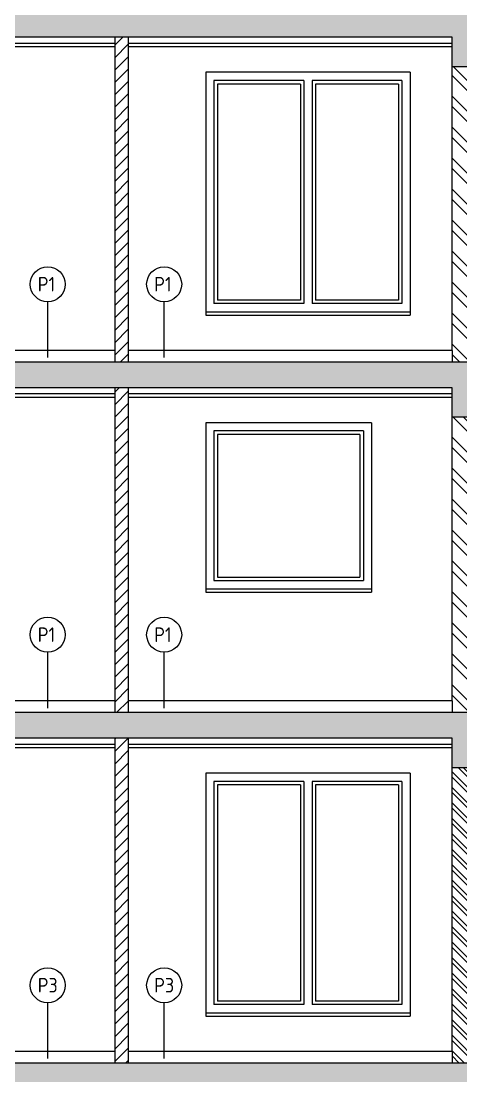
# Model space of a CAD drawing. Extents: x 3792242 to 5145247, y -1546315 to -1031918.
# Drawn here: x 3998371 to 4002137, y -1502340 to -1493312 of the extents above; entities that cross this region are included whole.
import ezdxf

# ---------------------------------------------------------------- set-up
doc = ezdxf.new("R2010")
doc.units = 0
doc.header["$MEASUREMENT"] = 0
for name, color, linetype in [('MÚRY', 1, 'CONTINUOUS'), ('OKNÁ', 143, 'CONTINUOUS'), ('POZEMOK', 7, 'CONTINUOUS'), ('TENKÁ', 7, 'CONTINUOUS'), ('ŠRAFY', 82, 'CONTINUOUS'), ('šrafy-múry', 8, 'CONTINUOUS')]:
    doc.layers.add(name, color=color, linetype=linetype)
doc.styles.add('STYLE1', font='isocp.shx')
pattern_1 = [(45, (139723.04, 33513.66), (53.0330086, 194.4543648), [250, -50, 0, -50])]
pattern_2 = [(135, (-573850.06, -355731.5), (-132.5825215, -132.5825215), []), (135, (-573850.06, -355643.1), (-132.5825215, -132.5825215), [])]
pattern_3 = [(45, (-535998.46, 33513.66), (-53.0330086, 53.0330086), [])]

msp = doc.modelspace()

# ---------------------------------------------------------------- hatches: boundary and pattern name
at = {"layer": 'ŠRAFY', "ltscale": 0.25}
h = msp.add_hatch(dxfattribs=at)
h.set_pattern_fill('ANSI31', color=256, scale=600, style=0)
h.set_pattern_definition(pattern_3)
h.paths.add_polyline_path([(3999287.044, -1496230.108), (3999287.044, -1496130.108), (3999287.044, -1493450.108), (3999172.044, -1493450.108), (3999172.044, -1496130.108), (3999172.044, -1496230.108)])
at = {"layer": 'ŠRAFY'}
h = msp.add_hatch(dxfattribs=at)
h.set_pattern_fill('ANSI32', color=256, scale=500, angle=90)
h.set_pattern_definition(pattern_2)
h.paths.add_polyline_path([(4002362.044, -1496230.108), (4002362.044, -1496130.108), (4002362.044, -1493700.108), (4002062.044, -1493700.108), (4002062.044, -1496130.108), (4002062.044, -1496230.108)])
at = {"layer": 'ŠRAFY', "ltscale": 0.25}
h = msp.add_hatch(dxfattribs=at)
h.set_pattern_fill('ANSI31', color=256, scale=600, style=0)
h.set_pattern_definition(pattern_3)
h.paths.add_polyline_path([(3999287.044, -1499230.108), (3999287.044, -1499130.108), (3999287.044, -1496450.108), (3999172.044, -1496450.108), (3999172.044, -1499130.108), (3999172.044, -1499230.108)])
at = {"layer": 'ŠRAFY'}
h = msp.add_hatch(dxfattribs=at)
h.set_pattern_fill('ANSI32', color=256, scale=500, angle=90)
h.set_pattern_definition(pattern_2)
h.paths.add_polyline_path([(4002362.044, -1496700.108), (4002062.044, -1496700.108), (4002062.044, -1499130.108), (4002062.044, -1499230.108), (4002362.044, -1499230.108), (4002362.044, -1499130.108)])
at = {"layer": 'ŠRAFY', "ltscale": 0.25}
h = msp.add_hatch(dxfattribs=at)
h.set_pattern_fill('ANSI31', color=256, scale=600, style=0)
h.set_pattern_definition(pattern_3)
h.paths.add_polyline_path([(3999287.044, -1502230.108), (3999287.044, -1502130.108), (3999287.044, -1499450.108), (3999172.044, -1499450.108), (3999172.044, -1502130.108), (3999172.044, -1502230.108)])
at = {"layer": 'ŠRAFY'}
h = msp.add_hatch(dxfattribs=at)
h.set_pattern_fill('ANSI32', color=256, scale=250, angle=90)
h.set_pattern_definition([(135, (-998415.46, 64421.35), (-66.2912607, -66.2912607), []), (135, (-998415.46, 64465.55), (-66.2912607, -66.2912607), [])])
h.paths.add_polyline_path([(4002362.044, -1499700.108), (4002062.044, -1499700.108), (4002062.044, -1502130.108), (4002062.044, -1502230.108), (4002362.044, -1502230.108), (4002362.044, -1502130.108)])
at = {"layer": 'šrafy-múry'}
h = msp.add_hatch(dxfattribs=at)
h.set_pattern_fill('ANSI36', color=253, scale=800, angle=360)
h.set_pattern_definition(pattern_1)
h.paths.add_polyline_path([(3983657.044, -1493450.108), (3983737.044, -1493450.108), (3988782.044, -1493450.108), (3988782.044, -1493700.108), (3989082.044, -1493700.108), (3989082.044, -1493450.108), (3989082.044, -1493230.108), (3983657.044, -1493230.108)])
h.paths.add_polyline_path([(3991382.044, -1493450.108), (3995422.044, -1493450.108), (3995422.044, -1493700.108), (3995722.044, -1493700.108), (3995722.044, -1493450.108), (4002062.044, -1493450.108), (4002062.044, -1493700.108), (4002362.044, -1493700.108), (4002362.044, -1493450.108), (4005472.044, -1493450.108), (4005587.044, -1493450.108), (4008702.044, -1493450.108), (4008702.044, -1493700.108), (4008952.044, -1493700.108), (4008952.044, -1492530.108), (4008792.044, -1492530.108), (4008792.044, -1493230.108), (3991382.044, -1493230.108)])
h = msp.add_hatch(dxfattribs=at)
h.set_pattern_fill('ANSI36', color=253, scale=800, angle=360)
h.set_pattern_definition(pattern_1)
h.paths.add_polyline_path([(3989082.044, -1496230.108), (3983657.044, -1496230.108), (3983657.044, -1496450.108), (3983737.044, -1496450.108), (3988782.044, -1496450.108), (3988782.044, -1496700.108), (3989082.044, -1496700.108), (3989082.044, -1496450.108)])
h.paths.add_polyline_path([(3995422.044, -1496700.108), (3995722.044, -1496700.108), (3995722.044, -1496450.108), (4002062.044, -1496450.108), (4002062.044, -1496700.108), (4002362.044, -1496700.108), (4002362.044, -1496450.108), (4005472.044, -1496450.108), (4005587.044, -1496450.108), (4008702.044, -1496450.108), (4008702.044, -1496700.108), (4008952.044, -1496700.108), (4008952.044, -1496230.108), (3991382.044, -1496230.108), (3991382.044, -1496450.108), (3995422.044, -1496450.108)])
h = msp.add_hatch(dxfattribs=at)
h.set_pattern_fill('ANSI36', color=253, scale=800, angle=360)
h.set_pattern_definition(pattern_1)
h.paths.add_polyline_path([(3995422.044, -1499700.108), (3995722.044, -1499700.108), (3995722.044, -1499450.108), (4002062.044, -1499450.108), (4002062.044, -1499700.108), (4002362.044, -1499700.108), (4002362.044, -1499450.108), (4005472.044, -1499450.108), (4005587.044, -1499450.108), (4008702.044, -1499450.108), (4008702.044, -1499700.108), (4008952.044, -1499700.108), (4008952.044, -1499230.108), (3991382.044, -1499230.108), (3991382.044, -1499450.108), (3995422.044, -1499450.108)])
h.paths.add_polyline_path([(3989082.044, -1499230.108), (3983657.044, -1499230.108), (3983657.044, -1499450.108), (3983737.044, -1499450.108), (3988782.044, -1499450.108), (3988782.044, -1499700.108), (3989082.044, -1499700.108), (3989082.044, -1499450.108)])
h = msp.add_hatch(dxfattribs=at)
h.set_pattern_fill('ANSI36', color=253, scale=800, angle=360)
h.set_pattern_definition([(45, (139723.04, 33513.66), (53.0330086, 194.4543648), [250, -50, 0, -50])])
h.paths.add_polyline_path([(4001987.044, -1502450.108), (4001987.044, -1502650.108), (4001987.044, -1503050.108), (4002062.044, -1503050.108), (4002362.044, -1503050.108), (4002437.044, -1503050.108), (4002437.044, -1502650.108), (4002437.044, -1502450.108), (4008602.044, -1502450.108), (4008602.044, -1502650.108), (4008602.044, -1503050.108), (4008702.044, -1503050.108), (4008952.044, -1503050.108), (4008952.044, -1502230.108), (4008702.044, -1502230.108), (4005587.044, -1502230.108), (4005472.044, -1502230.108), (4002362.044, -1502230.108), (4002062.044, -1502230.108), (3999287.044, -1502230.108), (3999172.044, -1502230.108), (3997846.003, -1502230.108), (3991582.044, -1502230.108), (3991382.044, -1502230.108), (3991382.044, -1502700.108), (3991582.044, -1502700.108), (3991582.044, -1502450.108), (3993182.044, -1502450.108), (3993252.044, -1502450.108), (3993382.044, -1502450.108), (3995422.044, -1502450.108), (3995722.044, -1502450.108), (3997846.003, -1502450.108)])
h.paths.add_polyline_path([(3996165.044, -1502433.157), (3996165.044, -1502145.559), (3996415.044, -1502145.559), (3996415.044, -1502433.157)], flags=9)
h.paths.add_polyline_path([(4002593.044, -1502419.137), (4002593.044, -1502131.539), (4002843.044, -1502131.539), (4002843.044, -1502419.137)], flags=9)

# ---------------------------------------------------------------- linework, layer by layer
at = {"layer": 'MÚRY'}
for p, q in [((3999172.044, -1493450.108), (3995722.044, -1493450.108)), ((3999172.044, -1493450.108), (3999172.044, -1496130.108)), ((3999287.044, -1493450.108), (3999287.044, -1496130.108)), ((4002062.044, -1493450.108), (3999287.044, -1493450.108)), ((4002062.044, -1493450.108), (3999287.044, -1493450.108)), ((4002062.044, -1496130.108), (4002062.044, -1493450.108)), ((3999172.044, -1496130.108), (3991582.044, -1496130.108)), ((4002062.044, -1496130.108), (3999287.044, -1496130.108)), ((3999172.044, -1496450.108), (3995722.044, -1496450.108)), ((3999172.044, -1496450.108), (3999172.044, -1499130.108)), ((3999287.044, -1496450.108), (3999287.044, -1499130.108)), ((4002062.044, -1496450.108), (3999287.044, -1496450.108)), ((4002062.044, -1496450.108), (3999287.044, -1496450.108)), ((4002062.044, -1499130.108), (4002062.044, -1496450.108)), ((3999172.044, -1499130.108), (3991582.044, -1499130.108)), ((3999172.044, -1499130.108), (3991582.044, -1499130.108)), ((4002062.044, -1499130.108), (3999287.044, -1499130.108)), ((4002062.044, -1499130.108), (3999287.044, -1499130.108)), ((3999172.044, -1499450.108), (3995722.044, -1499450.108)), ((3999172.044, -1499450.108), (3999172.044, -1502130.108)), ((3999287.044, -1499450.108), (3999287.044, -1502130.108)), ((4002062.044, -1499450.108), (3999287.044, -1499450.108)), ((4002062.044, -1499450.108), (3999287.044, -1499450.108)), ((4002062.044, -1502130.108), (4002062.044, -1499450.108)), ((3999172.044, -1502130.108), (3991582.044, -1502130.108)), ((3999172.044, -1502130.108), (3991582.044, -1502130.108)), ((4002062.044, -1502130.108), (3999287.044, -1502130.108)), ((4002062.044, -1502130.108), (3999287.044, -1502130.108))]:
    msp.add_line(p, q, dxfattribs=at)
at = {"layer": 'OKNÁ'}
for p, q in [((4000762.044, -1493850.108), (4000052.044, -1493850.108)), ((4000052.044, -1493850.108), (4000052.044, -1495700.108)), ((4000762.044, -1493850.108), (4000762.044, -1495700.108)), ((4001602.044, -1493850.108), (4000892.044, -1493850.108)), ((4000892.044, -1493850.108), (4000892.044, -1495700.108)), ((4001602.044, -1493850.108), (4001602.044, -1495700.108)), ((4000762.044, -1495700.108), (4000052.044, -1495700.108)), ((4001602.044, -1495700.108), (4000892.044, -1495700.108)), ((4001272.044, -1496850.108), (4000052.044, -1496850.108)), ((4000052.044, -1496850.108), (4000052.044, -1498070.108)), ((4001272.044, -1496850.108), (4001272.044, -1498070.108)), ((4000052.044, -1498070.108), (4001272.044, -1498070.108)), ((4000762.044, -1499850.108), (4000052.044, -1499850.108)), ((4000052.044, -1499850.108), (4000052.044, -1501700.108)), ((4000762.044, -1499850.108), (4000762.044, -1501700.108)), ((4001602.044, -1499850.108), (4000892.044, -1499850.108)), ((4000892.044, -1499850.108), (4000892.044, -1501700.108)), ((4001602.044, -1499850.108), (4001602.044, -1501700.108)), ((4000762.044, -1501700.108), (4000052.044, -1501700.108)), ((4001602.044, -1501700.108), (4000892.044, -1501700.108))]:
    msp.add_line(p, q, dxfattribs=at)
at = {"layer": 'OKNÁ', "ltscale": 0.25}
for p, q in [((3998598.846, -1496191.676), (3998598.846, -1495714)), ((3999595.846, -1496191.676), (3999595.846, -1495714)), ((3998598.846, -1499191.676), (3998598.846, -1498714)), ((3999595.846, -1499191.676), (3999595.846, -1498714)), ((3998598.846, -1502191.676), (3998598.846, -1501714)), ((3999595.846, -1502191.676), (3999595.846, -1501714))]:
    msp.add_line(p, q, dxfattribs=at)
for centre in [(3998598.846, -1495564), (3999595.846, -1495564), (3998598.846, -1498564), (3999595.846, -1498564), (3998598.846, -1501564), (3999595.846, -1501564)]:
    msp.add_circle(centre, 150, dxfattribs=at)
at = {"layer": 'POZEMOK'}
for p, q in [((3999952.044, -1493750.108), (3999952.044, -1495830.108)), ((4001702.044, -1493750.108), (3999952.044, -1493750.108)), ((4001702.044, -1493750.108), (4001702.044, -1495830.108)), ((4000792.044, -1493820.108), (4000022.044, -1493820.108)), ((4000022.044, -1493820.108), (4000022.044, -1495730.108)), ((4000792.044, -1493820.108), (4000792.044, -1495730.108)), ((4001632.044, -1493820.108), (4000862.044, -1493820.108)), ((4000862.044, -1493820.108), (4000862.044, -1495730.108)), ((4001632.044, -1493820.108), (4001632.044, -1495730.108)), ((4000792.044, -1495730.108), (4000022.044, -1495730.108)), ((4001632.044, -1495730.108), (4000862.044, -1495730.108)), ((3999952.044, -1495800.108), (4001702.044, -1495800.108)), ((3999952.044, -1495830.108), (4001702.044, -1495830.108)), ((3999952.044, -1496750.108), (3999952.044, -1498200.108)), ((4001372.044, -1496750.108), (3999952.044, -1496750.108)), ((4001302.044, -1496820.108), (4000022.044, -1496820.108)), ((4000022.044, -1496820.108), (4000022.044, -1498100.108)), ((4001302.044, -1496820.108), (4001302.044, -1498100.108)), ((4001372.044, -1496750.108), (4001372.044, -1498200.108)), ((3999952.044, -1498170.108), (4001372.044, -1498170.108)), ((4000022.044, -1498100.108), (4001302.044, -1498100.108)), ((3999952.044, -1498200.108), (4001372.044, -1498200.108)), ((3999952.044, -1499750.108), (3999952.044, -1501830.108)), ((4001702.044, -1499750.108), (3999952.044, -1499750.108)), ((4001702.044, -1499750.108), (4001702.044, -1501830.108)), ((4000792.044, -1499820.108), (4000022.044, -1499820.108)), ((4000022.044, -1499820.108), (4000022.044, -1501730.108)), ((4000792.044, -1499820.108), (4000792.044, -1501730.108)), ((4001632.044, -1499820.108), (4000862.044, -1499820.108)), ((4000862.044, -1499820.108), (4000862.044, -1501730.108)), ((4001632.044, -1499820.108), (4001632.044, -1501730.108)), ((4000792.044, -1501730.108), (4000022.044, -1501730.108)), ((4001632.044, -1501730.108), (4000862.044, -1501730.108)), ((3999952.044, -1501800.108), (4001702.044, -1501800.108)), ((3999952.044, -1501830.108), (4001702.044, -1501830.108))]:
    msp.add_line(p, q, dxfattribs=at)
at = {"layer": 'TENKÁ'}
for p, q in [((3999287.044, -1493450.108), (3999172.044, -1493450.108)), ((3995722.044, -1493500.108), (3999172.044, -1493500.108)), ((3995722.044, -1493530.108), (3999172.044, -1493530.108)), ((3999287.044, -1493500.108), (4002062.044, -1493500.108)), ((3999287.044, -1493530.108), (4002062.044, -1493530.108)), ((4002062.044, -1493700.108), (4002362.044, -1493700.108)), ((4002062.044, -1493700.108), (4002362.044, -1493700.108)), ((3999172.044, -1496130.108), (3999172.044, -1496230.108)), ((3999287.044, -1496130.108), (3999287.044, -1496230.108)), ((4002062.044, -1496130.108), (4002062.044, -1496230.108)), ((4008952.044, -1496230.108), (3991382.044, -1496230.108)), ((3999287.044, -1496450.108), (3999172.044, -1496450.108)), ((3995722.044, -1496500.108), (3999172.044, -1496500.108)), ((3995722.044, -1496530.108), (3999172.044, -1496530.108)), ((3999287.044, -1496500.108), (4002062.044, -1496500.108)), ((3999287.044, -1496530.108), (4002062.044, -1496530.108)), ((4002062.044, -1496700.108), (4002362.044, -1496700.108)), ((4002062.044, -1496700.108), (4002362.044, -1496700.108)), ((3999172.044, -1499130.108), (3999172.044, -1499230.108)), ((3999172.044, -1499130.108), (3999172.044, -1499230.108)), ((3999287.044, -1499130.108), (3999287.044, -1499230.108)), ((3999287.044, -1499130.108), (3999287.044, -1499230.108)), ((4002062.044, -1499130.108), (4002062.044, -1499230.108)), ((4002062.044, -1499130.108), (4002062.044, -1499230.108)), ((4008952.044, -1499230.108), (3991382.044, -1499230.108)), ((3995722.044, -1499500.108), (3999172.044, -1499500.108)), ((3995722.044, -1499530.108), (3999172.044, -1499530.108)), ((3999287.044, -1499450.108), (3999172.044, -1499450.108)), ((3999287.044, -1499500.108), (4002062.044, -1499500.108)), ((3999287.044, -1499530.108), (4002062.044, -1499530.108)), ((4002062.044, -1499700.108), (4002362.044, -1499700.108)), ((4002062.044, -1499700.108), (4002362.044, -1499700.108)), ((3999172.044, -1502130.108), (3999172.044, -1502230.108)), ((3999172.044, -1502130.108), (3999172.044, -1502230.108)), ((3999287.044, -1502130.108), (3999287.044, -1502230.108)), ((3999287.044, -1502130.108), (3999287.044, -1502230.108)), ((4002062.044, -1502130.108), (4002062.044, -1502230.108)), ((4002062.044, -1502130.108), (4002062.044, -1502230.108)), ((4008952.044, -1502230.108), (3991382.044, -1502230.108))]:
    msp.add_line(p, q, dxfattribs=at)

# ---------------------------------------------------------------- texts
at = {"layer": 'TENKÁ', "ltscale": 0.25, "style": 'STYLE1'}
for s, p in [('P1', (3998513.041, -1495626.178)), ('P1', (3999510.041, -1495626.178)), ('P1', (3998513.041, -1498626.178)), ('P1', (3999510.041, -1498626.178)), ('P3', (3998513.041, -1501626.178)), ('P3', (3999510.041, -1501626.178))]:
    msp.add_text(s, height=125, dxfattribs=at).set_placement(p)

doc.saveas('drawing.dxf')
